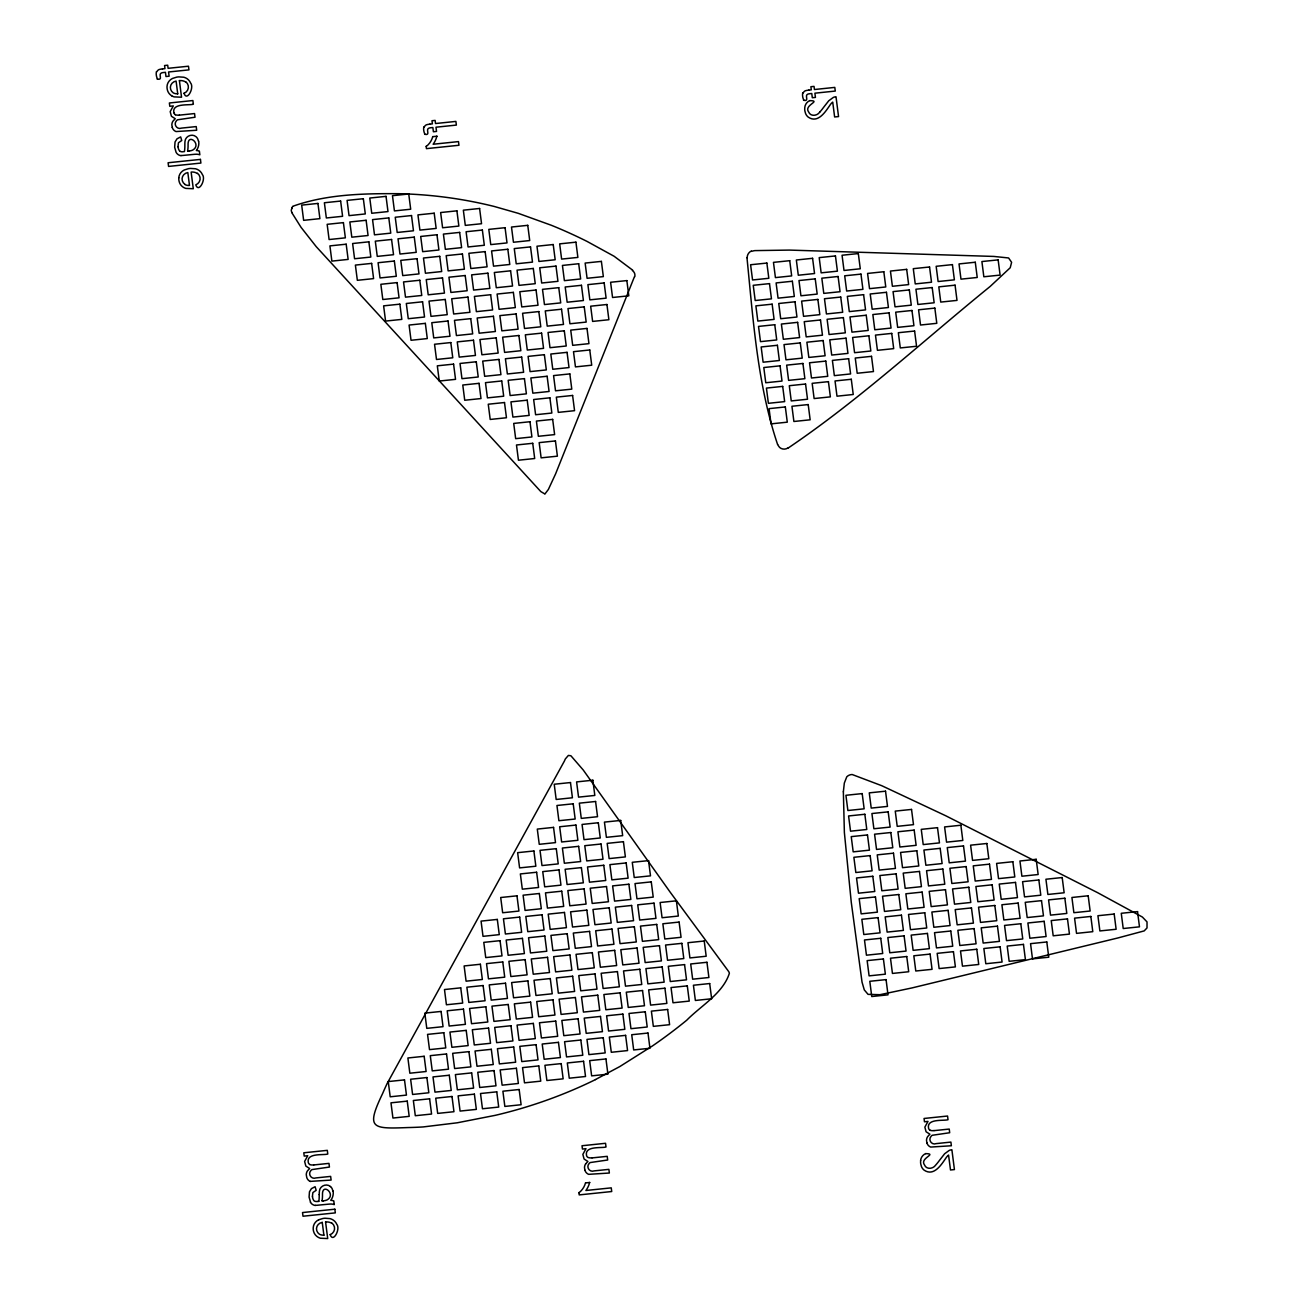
<?xml version="1.0" encoding="UTF-8"?>
<svg xmlns="http://www.w3.org/2000/svg" width="1304" height="1304" viewBox="0 0 1304 1304"><rect width="100%" height="100%" fill="white"/><g stroke="black" fill="none" stroke-linecap="round" stroke-linejoin="round"><path stroke-width="1.5" d="M319.268 1194.545L319.284 1193.013A20.831 19.478 3.9 0 1 319.415 1191.155C319.724 1185.955 326.522 1183.038 330.45 1186.542M178.795 177.882L178.778 178.958A14.051 13.138 3.9 0 0 178.958 180.62L179.186 181.68A10.171 9.503 3.9 0 0 183.391 187.32A9.992 9.34 3.9 0 0 185.918 188.412L193.285 188.738L191.134 172.079A9.095 8.492 3.9 0 1 197.328 173.465M920.64 1160.495L920.591 1162.467A16.691 15.599 3.9 0 0 920.771 1164.048L921.439 1166.493A9.21 8.623 3.9 0 0 924.145 1170.161C934.023 1176.844 941.537 1164.439 946.264 1157.528A14.915 13.953 3.9 0 1 948.562 1155.067L950.502 1169.981L954.43 1169.574L951.887 1149.769A7.449 6.96 3.9 0 0 949.133 1150.47L944.618 1153.779L939.434 1160.43A66.455 62.119 3.9 0 1 935.669 1165.108C933.11 1168.987 926.329 1169.818 924.471 1164.879C919.418 1158.05 937.657 1153.861 925.775 1153.632M746.98 257.784C753.223 319.985 757.477 384.713 777.575 444.403M187.548 150.971L188.901 151.085M321.974 1200.788L323.327 1200.902M291.542 209.537L291.982 207.89M634.445 276.692L555.586 473.906L548.381 489.44L545.056 493.825M585.626 1163.918L587.892 1161.473L584.078 1159.028L582.855 1154.399L585.969 1148.694L582.448 1149.052L582.024 1145.743L605.545 1143.298L606.018 1146.982C602.187 1148.4 584.322 1145.466 586.539 1155.507A3.374 3.162 3.9 0 0 588.006 1157.43A7.253 6.781 3.9 0 0 592.065 1157.789M819.776 112.079C817.266 116.007 810.436 116.806 808.594 111.883C803.557 105.053 821.781 100.864 809.898 100.636M787.926 448.201C859.499 399.839 923.248 340.768 990.192 286.424L1010.225 267.744L1011.611 262.316L1008.595 257.964L993.827 256.432L789.458 250.091L754.837 250.612A18.598 17.392 3.9 0 0 751.511 251.395M595.472 1079.549L619.808 1066.558L652.342 1046.02A527.256 492.879 3.9 0 0 686.752 1020.201C700.867 1005.808 722.986 993.404 729.36 973.338A5.738 5.363 3.9 0 0 728.708 971.594L670.126 892.099L583.214 769.979L570.907 755.766L568.397 755.407L565.398 758.879A20.033 18.729 3.9 0 0 564.485 760.9L387.092 1083.591A440.931 412.194 3.9 0 0 382.545 1093.681C365.739 1128.791 371.803 1128.954 408.103 1127.553A326.619 305.332 3.9 0 0 423.181 1126.933L457.248 1122.793L495.227 1115.344A455.52 425.837 3.9 0 0 595.488 1079.598M318.665 1219.794L322.887 1218.49A21.076 19.707 3.9 0 1 325.006 1218.229L330.01 1218.621A10.057 9.405 3.9 0 1 336.758 1224.26C340.8 1228.841 333.025 1243.609 330.173 1234.562M292.993 206.211C326.717 194.231 363.311 193.448 398.698 193.693A407.565 380.996 3.9 0 1 494.151 206.44L518.275 213.334L551.282 225.25A471.771 441.013 3.9 0 1 587.126 241.452L614.119 256.269L632.701 270.189M157.181 79.071C163.652 80.489 157.686 74.149 161.614 72.894A7.156 6.699 3.9 0 1 163.326 72.551L165.429 72.307L165.983 76.528L169.112 76.203L168.575 71.981L188.95 69.878L188.477 66.211L168.102 68.313L167.694 65.2L164.565 65.526L164.956 68.639L162.495 68.9M424.615 134.296C431.119 135.714 425.088 129.357 429.032 128.102A7.156 6.699 3.9 0 1 430.744 127.759L432.863 127.531L433.401 131.753L436.53 131.427L435.992 127.205L456.367 125.086L455.895 121.419L435.52 123.538L435.128 120.408L431.983 120.734L432.39 123.864L429.912 124.124M803.525 100.278C809.98 101.696 804.014 95.355 807.942 94.084A7.156 6.699 3.9 0 1 809.654 93.741L811.773 93.513L812.31 97.735L815.44 97.409L814.902 93.187L835.277 91.068L834.804 87.401L814.429 89.52L814.038 86.39L810.892 86.716L811.3 89.846L808.822 90.09M318.665 1201.391L317.85 1201.489M179.43 115.127L194.557 113.562L195.013 117.23L177.588 119.789A4.662 4.352 3.9 0 0 176.48 120.718C173.106 124.304 177.034 129.944 181.566 128.102L196.219 126.586L196.692 130.253L176.024 131.557A6.324 5.901 3.9 0 1 172.291 127.466M433.14 136.61L436.97 136.219M313.856 1164.945L328.967 1163.38L329.439 1167.047L311.998 1169.59A4.662 4.352 3.9 0 0 310.89 1170.536C307.532 1174.105 311.444 1179.745 315.992 1177.919L330.645 1176.404L331.118 1180.071L310.433 1181.375M592.097 1157.903L607.208 1156.338L607.68 1160.006L590.239 1162.549A4.662 4.352 3.9 0 0 589.131 1163.494C585.773 1167.064 589.685 1172.704 594.233 1170.878L608.886 1169.362L609.359 1173.029L588.674 1174.333A6.324 5.901 3.9 0 1 584.958 1170.226M934.104 1130.633L949.231 1129.068L949.687 1132.736L932.262 1135.279A4.662 4.352 3.9 0 0 931.154 1136.224C927.78 1139.794 931.692 1145.434 936.239 1143.608L950.893 1142.092L951.366 1145.76L930.697 1147.064A6.324 5.901 3.9 0 1 926.965 1142.956M585.903 1182.875L589.75 1182.467M544.746 493.89L540.818 491.592L316.22 246.652L301.061 227.352L291.933 212.845M310.548 1202.174L309.081 1197.088L309.472 1191.791L311.444 1188.629L315.095 1186.721L316.155 1190.324L312.878 1192.573L312.389 1196.616M183.994 93.203C186.847 102.266 194.655 87.482 190.563 82.918A10.057 9.405 3.9 0 0 183.848 77.229L178.844 76.887A21.076 19.707 3.9 0 0 176.725 77.132L172.487 78.452A10.318 9.633 3.9 0 0 167.026 86.341L167.026 87.417A14.051 13.138 3.9 0 0 167.205 89.096L167.434 90.139A10.171 9.503 3.9 0 0 171.655 95.779M173.888 112.731C171.655 102.723 189.553 105.608 193.351 104.206L192.878 100.538L169.373 102.983L169.797 106.276L173.302 105.917L170.188 111.622L171.411 116.252L175.225 118.713L172.959 121.158A7.922 7.4 3.9 0 0 171.851 124.907L172.242 127.466M926.916 1142.972L926.525 1140.413A7.922 7.4 3.9 0 1 927.633 1136.648L929.899 1134.203L926.084 1131.758L924.862 1127.129L927.975 1121.407L924.471 1121.782L924.047 1118.473L947.552 1116.028L948.024 1119.712C944.21 1121.098 926.329 1118.229 928.562 1128.237A3.374 3.162 3.9 0 0 930.013 1130.16M584.893 1170.242L584.518 1167.683A7.922 7.4 3.9 0 1 585.626 1163.918M198.469 141.239L197.882 139.3A7.074 6.618 3.9 0 0 196.04 136.724C192.112 133.269 185.298 136.121 185.005 141.354A20.831 19.478 3.9 0 0 184.875 143.212L184.842 144.744A42.527 39.756 3.9 0 1 184.434 151.574L183.473 151.671A4.711 4.417 3.9 0 1 179.74 151.117M332.895 1191.057L332.308 1189.118A7.074 6.618 3.9 0 0 330.466 1186.526M578.911 1192.541L579.204 1194.904L611.723 1191.53L611.25 1187.862L585.92 1190.487A25.249 23.602 3.9 0 0 589.636 1182.451M426.131 146.276L426.441 148.64L458.959 145.266L458.486 141.598L433.156 144.239A25.249 23.602 3.9 0 0 436.856 136.186M179.398 80.538L181.533 97.213L174.165 96.887A9.992 9.34 3.9 0 1 171.672 95.746M325.56 1221.881L327.712 1238.555L320.344 1238.229A9.992 9.34 3.9 0 1 313.612 1231.514L313.368 1230.438A14.051 13.138 3.9 0 1 313.204 1228.775L313.221 1227.683A10.318 9.633 3.9 0 1 318.698 1219.745M177.735 93.904L176.089 81.06A7.09 6.618 3.9 0 0 173.269 92.877A7.808 7.302 3.9 0 0 177.719 93.79M322.251 1222.418L323.897 1235.247M177.98 146.798L178.452 142.755L181.729 140.522L180.669 136.904L177.018 138.811L175.046 141.989L174.654 147.287L176.121 152.372A6.618 6.178 3.9 0 0 180.963 155.698M934.071 1130.519A7.253 6.781 3.9 0 1 929.996 1130.258M920.608 1160.495A9.242 8.639 3.9 0 1 925.726 1153.551M310.385 1181.489A6.324 5.901 3.9 0 1 306.717 1177.267L306.277 1174.725A7.922 7.4 3.9 0 1 307.385 1170.959L309.651 1168.514L305.837 1166.069L304.614 1161.44L307.728 1155.735L304.223 1156.094L303.799 1152.785L327.304 1150.356L327.777 1154.024C323.946 1155.458 306.098 1152.524 308.298 1162.549A3.374 3.162 3.9 0 0 309.765 1164.472M313.824 1164.831A7.253 6.781 3.9 0 1 309.749 1164.57M333.107 1191.025A13.79 12.893 3.9 0 1 330.776 1200.365A7.596 7.09 3.9 0 1 333.808 1200.935L334.264 1204.619A9.813 9.177 3.9 0 0 331.46 1204.048A8.166 7.628 3.9 0 0 330.808 1204.032A33.725 31.541 3.9 0 0 328.738 1204.146L317.866 1205.189A18.321 17.131 3.9 0 1 315.421 1205.303M319.154 1194.562A42.527 39.756 3.9 0 1 318.861 1201.391M317.703 1201.375A4.711 4.417 3.9 0 1 314.166 1200.935A7.531 7.042 3.9 0 1 312.536 1196.616M315.389 1205.499A6.618 6.178 3.9 0 1 310.417 1202.239M322.055 1200.805A37.197 34.784 3.9 0 0 322.479 1194.611C322.088 1182.109 336.676 1194.382 327.157 1199.876A9.617 8.998 3.9 0 1 323.327 1200.788M331.95 1223.087A7.384 6.911 3.9 0 1 330.222 1234.676M325.576 1222.011A9.095 8.492 3.9 0 1 331.754 1223.266M322.251 1222.37A7.09 6.618 3.9 0 0 319.447 1234.236A7.808 7.302 3.9 0 0 323.897 1235.132M808.822 90.188A11.801 11.035 3.9 0 0 805.171 90.84A5.183 4.857 3.9 0 0 803.15 92.991M803.802 100.147A13.284 12.421 3.9 0 1 802.693 92.91M819.792 112.095A66.455 62.119 3.9 0 0 823.541 107.417L828.741 100.783L833.272 97.474A7.449 6.96 3.9 0 1 836.011 96.757L838.553 116.578L834.625 116.969L832.718 102.087A14.915 13.953 3.9 0 0 830.403 104.532C825.66 111.394 818.146 123.88 808.284 117.148A9.21 8.623 3.9 0 1 805.579 113.481L804.894 111.052A16.691 15.599 3.9 0 1 804.715 109.454L804.78 107.482A9.242 8.639 3.9 0 1 809.849 100.538M162.495 68.982A11.801 11.035 3.9 0 0 158.827 69.65A5.183 4.857 3.9 0 0 156.806 71.785M157.474 78.957A13.284 12.421 3.9 0 1 156.366 71.72M185.771 81.744A7.384 6.911 3.9 0 1 184.043 93.317M179.414 80.652A9.095 8.492 3.9 0 1 185.575 81.924M179.414 115.013A7.253 6.781 3.9 0 1 175.323 114.752M175.355 114.67A3.374 3.162 3.9 0 1 173.905 112.731M198.697 141.207A13.79 12.893 3.9 0 1 196.35 150.547A7.596 7.09 3.9 0 1 199.382 151.117L199.838 154.817A9.813 9.177 3.9 0 0 197.034 154.247A8.166 7.628 3.9 0 0 196.399 154.231A33.725 31.541 3.9 0 0 194.329 154.328L183.44 155.388A18.321 17.131 3.9 0 1 180.995 155.486M179.707 151.068A7.531 7.042 3.9 0 1 178.11 146.798M187.629 150.987A37.197 34.784 3.9 0 0 188.069 144.793C187.678 132.307 202.267 144.581 192.731 150.058A9.617 8.998 3.9 0 1 188.901 150.987M197.523 173.285A7.384 6.911 3.9 0 1 195.796 184.858C198.681 193.66 206.374 178.974 202.316 174.459A10.057 9.405 3.9 0 0 195.584 168.77L190.58 168.428A21.076 19.707 3.9 0 0 188.461 168.672L184.239 169.993A10.318 9.633 3.9 0 0 178.778 177.882M185.021 184.418A7.09 6.618 3.9 0 1 187.825 172.552L189.487 185.445A7.808 7.302 3.9 0 1 184.972 184.532M585.529 1182.777A20.212 18.892 3.9 0 1 579.058 1192.704M432.765 136.529A20.212 18.892 3.9 0 1 426.294 146.455M429.912 124.206A11.801 11.035 3.9 0 0 426.261 124.874A5.183 4.857 3.9 0 0 424.24 127.01M424.892 134.165A13.284 12.421 3.9 0 1 423.784 126.928M787.795 448.038A6.471 6.047 3.9 0 1 779.645 447.468L779.336 447.06A15.257 14.262 3.9 0 1 777.608 444.387M747.208 257.768A7.954 7.433 3.9 0 1 751.283 251.004M632.424 270.564A6.129 5.738 3.9 0 1 634.722 276.741M292.226 207.874A2.412 2.249 3.9 0 1 292.618 206.488M292.161 212.699A4.841 4.531 3.9 0 1 291.265 209.944M843.362 791.772L844.373 832.49L851.267 902.303L862.042 982.156L864.291 989.899L868.056 994.365L879.956 994.691L911.92 987.943L1117.609 938.032L1144.178 930.909L1147.015 927.943L1147.015 921.895L1142.402 917.054L1097.577 892.653L945.742 815.766L881.765 785.709L852.229 774.543A7.058 6.601 3.9 0 0 849.474 775.065L848.888 775.309A7.954 7.433 3.9 0 0 846.752 776.858L844.324 783.085L843.362 791.772M200.441 159.398L168.102 162.755L168.575 166.423L200.897 163.065L200.441 159.398M317.948 203.424L301.68 205.119L303.636 220.343L319.904 218.648L317.948 203.424M340.637 201.06L324.386 202.756L326.342 217.98L342.593 216.301L340.637 201.06M363.343 198.713L347.076 200.392L349.032 215.633L365.299 213.938L363.343 198.713M386.033 196.35L369.782 198.045L371.738 213.269L387.989 211.574L386.033 196.35M408.739 194.003L392.471 195.681L394.427 210.906L410.695 209.227L408.739 194.003M343.408 222.625L327.157 224.321L329.097 239.545L345.364 237.85L343.408 222.625M366.114 220.278L349.847 221.957L351.803 237.181L368.07 235.502L366.114 220.278M388.804 217.915L372.553 219.61L374.492 234.834L390.76 233.139L388.804 217.915M411.51 215.551L395.242 217.246L397.198 232.471L413.466 230.775L411.51 215.551M434.199 213.204L417.948 214.883L419.904 230.107L436.155 228.428L434.199 213.204M456.905 210.84L440.638 212.536L442.594 227.76L458.861 226.065L456.905 210.84M479.595 208.477L463.344 210.172L465.3 225.396L481.551 223.717L479.595 208.477M346.179 244.19L329.912 245.885L331.868 261.11L348.135 259.414L346.179 244.19M368.869 241.827L352.618 243.522L354.574 258.746L370.825 257.051L368.869 241.827M391.575 239.48L375.307 241.158L377.263 256.383L393.531 254.704L391.575 239.48M414.264 237.116L398.013 238.811L399.969 254.035L416.22 252.34L414.264 237.116M436.97 234.753L420.703 236.448L422.659 251.672L438.926 249.993L436.97 234.753M459.66 232.405L443.409 234.084L445.365 249.325L461.616 247.63L459.66 232.405M482.366 230.042L466.098 231.737L468.054 246.961L484.322 245.266L482.366 230.042M505.072 227.695L488.804 229.374L490.76 244.598L507.012 242.919L505.072 227.695M527.761 225.331L511.494 227.026L513.45 242.251L529.717 240.555L527.761 225.331M371.64 263.392L355.389 265.087L357.345 280.311L373.596 278.616L371.64 263.392M394.346 261.028L378.078 262.723L380.034 277.948L396.302 276.269L394.346 261.028M417.035 258.681L400.784 260.36L402.74 275.6L418.991 273.905L417.035 258.681M439.741 256.317L423.474 258.013L425.43 273.237L441.697 271.542L439.741 256.317M462.431 253.97L446.18 255.649L448.136 270.873L464.387 269.195L462.431 253.97M485.137 251.607L468.869 253.302L470.826 268.526L487.093 266.831L485.137 251.607M507.827 249.243L491.575 250.938L493.531 266.163L509.782 264.467L507.827 249.243M530.532 246.896L514.265 248.575L516.221 263.799L532.488 262.12L530.532 246.896M553.222 244.533L536.971 246.228L538.927 261.452L555.178 259.757L553.222 244.533M575.928 242.169L559.66 243.864L561.616 259.088L577.884 257.41L575.928 242.169M397.101 282.593L380.849 284.288L382.805 299.512L399.057 297.817L397.101 282.593M419.806 280.246L403.539 281.925L405.495 297.149L421.762 295.47L419.806 280.246M442.512 277.882L426.245 279.578L428.201 294.802L444.452 293.107L442.512 277.882M465.202 275.519L448.935 277.214L450.891 292.438L467.158 290.743L465.202 275.519M487.908 273.172L471.641 274.851L473.596 290.075L489.848 288.396L487.908 273.172M510.597 270.808L494.346 272.503L496.286 287.728L512.553 286.032L510.597 270.808M533.303 268.445L517.036 270.14L518.992 285.364L535.243 283.685L533.303 268.445M555.993 266.097L539.742 267.776L541.682 283.017L557.949 281.322L555.993 266.097M578.699 263.734L562.432 265.429L564.387 280.653L580.655 278.958L578.699 263.734M601.388 261.387L585.137 263.066L587.077 278.29L603.344 276.611L601.388 261.387M766.866 263.066L750.599 264.745L752.555 279.969L768.822 278.29L766.866 263.066M789.735 260.686L773.468 262.365L775.424 277.605L791.675 275.91L789.735 260.686M812.588 258.306L796.337 260.001L798.292 275.225L814.544 273.53L812.588 258.306M835.456 255.926L819.205 257.622L821.145 272.846L837.412 271.167L835.456 255.926M858.325 253.563L842.058 255.242L844.014 270.466L860.281 268.787L858.325 253.563M399.872 304.158L383.62 305.853L385.577 321.077L401.828 319.382L399.872 304.158M422.577 301.794L406.31 303.49L408.266 318.714L424.533 317.019L422.577 301.794M445.267 299.447L429.016 301.126L430.972 316.35L447.223 314.671L445.267 299.447M467.973 297.084L451.706 298.779L453.662 314.003L469.929 312.308L467.973 297.084M490.663 294.72L474.411 296.415L476.367 311.64L492.619 309.961L490.663 294.72M513.368 292.373L497.101 294.052L499.057 309.292L515.324 307.597L513.368 292.373M536.058 290.01L519.807 291.705L521.763 306.929L538.014 305.234L536.058 290.01M558.764 287.662L542.497 289.341L544.453 304.565L560.72 302.887L558.764 287.662M581.454 285.299L565.202 286.994L567.158 302.218L583.41 300.523L581.454 285.299M604.159 282.935L587.892 284.631L589.848 299.855L606.115 298.16L604.159 282.935M626.849 280.588L610.598 282.267L612.554 297.491L628.805 295.812L626.849 280.588M769.507 283.62L753.239 285.299L755.195 300.523L771.463 298.844L769.507 283.62M792.359 281.24L776.108 282.935L778.064 298.16L794.315 296.464L792.359 281.24M815.228 278.86L798.977 280.556L800.933 295.78L817.184 294.085L815.228 278.86M838.097 276.497L821.83 278.176L823.786 293.4L840.053 291.721L838.097 276.497M860.966 274.117L844.699 275.796L846.655 291.036L862.922 289.341L860.966 274.117M883.819 271.737L867.567 273.433L869.524 288.657L885.775 286.962L883.819 271.737M906.687 269.357L890.436 271.053L892.392 286.277L908.644 284.598L906.687 269.357M929.556 266.994L913.289 268.673L915.245 283.913L931.512 282.218L929.556 266.994M952.425 264.614L936.158 266.309L938.114 281.534L954.381 279.838L952.425 264.614M975.278 262.234L959.027 263.93L960.983 279.154L977.234 277.475L975.278 262.234M998.147 259.871L981.896 261.55L983.835 276.774L1000.103 275.095L998.147 259.871M425.348 323.359L409.081 325.055L411.037 340.279L427.288 338.584L425.348 323.359M448.038 320.996L431.787 322.691L433.727 337.915L449.994 336.236L448.038 320.996M470.744 318.649L454.477 320.328L456.433 335.568L472.684 333.873L470.744 318.649M493.434 316.285L477.182 317.98L479.122 333.205L495.39 331.509L493.434 316.285M516.139 313.938L499.872 315.617L501.828 330.841L518.096 329.162L516.139 313.938M538.829 311.575L522.578 313.27L524.518 328.494L540.785 326.799L538.829 311.575M561.535 309.211L545.268 310.906L547.224 326.13L563.491 324.435L561.535 309.211M584.225 306.864L567.973 308.543L569.929 323.767L586.181 322.088L584.225 306.864M606.931 304.5L590.663 306.195L592.619 321.42L608.886 319.724L606.931 304.5M772.147 304.174L755.88 305.853L757.836 321.077L774.087 319.398L772.147 304.174M795 301.794L778.749 303.49L780.705 318.714L796.956 317.019L795 301.794M817.869 299.415L801.618 301.11L803.557 316.334L819.825 314.639L817.869 299.415M840.738 297.051L824.47 298.73L826.426 313.954L842.694 312.275L840.738 297.051M863.607 294.671L847.339 296.367L849.295 311.591L865.546 309.896L863.607 294.671M886.459 292.292L870.208 293.987L872.164 309.211L888.415 307.516L886.459 292.292M909.328 289.928L893.061 291.607L895.017 306.831L911.284 305.152L909.328 289.928M932.197 287.548L915.93 289.227L917.886 304.468L934.153 302.772L932.197 287.548M955.066 285.168L938.798 286.864L940.754 302.088L957.006 300.393L955.066 285.168M450.809 342.561L434.542 344.256L436.498 359.48L452.765 357.785L450.809 342.561M473.499 340.214L457.248 341.892L459.204 357.117L475.455 355.438L473.499 340.214M496.205 337.85L479.937 339.545L481.893 354.769L498.161 353.074L496.205 337.85M518.894 335.487L502.643 337.182L504.599 352.406L520.85 350.711L518.894 335.487M541.6 333.139L525.333 334.818L527.289 350.042L543.556 348.364L541.6 333.139M564.29 330.776L548.039 332.471L549.995 347.695L566.246 346L564.29 330.776M586.996 328.412L570.728 330.108L572.684 345.332L588.952 343.653L586.996 328.412M774.772 324.729L758.52 326.407L760.476 341.632L776.728 339.953L774.772 324.729M797.64 322.349L781.389 324.044L783.345 339.268L799.596 337.573L797.64 322.349M820.509 319.969L804.242 321.664L806.198 336.888L822.465 335.193L820.509 319.969M843.378 317.605L827.111 319.284L829.067 334.509L845.334 332.83L843.378 317.605M866.231 315.226L849.98 316.921L851.936 332.145L868.187 330.45L866.231 315.226M889.1 312.846L872.849 314.541L874.788 329.765L891.056 328.07L889.1 312.846M911.969 310.482L895.701 312.161L897.657 327.385L913.925 325.707L911.969 310.482M934.838 308.103L918.57 309.798L920.526 325.022L936.794 323.327L934.838 308.103M453.58 364.126L437.313 365.821L439.269 381.045L455.536 379.35L453.58 364.126M476.27 361.762L460.019 363.457L461.958 378.682L478.226 376.986L476.27 361.762M498.976 359.415L482.708 361.094L484.664 376.318L500.932 374.639L498.976 359.415M521.665 357.051L505.414 358.747L507.37 373.971L523.621 372.276L521.665 357.051M544.371 354.688L528.104 356.383L530.06 371.607L546.327 369.928L544.371 354.688M567.061 352.341L550.81 354.02L552.766 369.26L569.017 367.565L567.061 352.341M589.767 349.977L573.499 351.672L575.455 366.897L591.723 365.202L589.767 349.977M777.412 345.283L761.161 346.962L763.117 362.202L779.368 360.507L777.412 345.283M800.281 342.903L784.014 344.598L785.97 359.822L802.237 358.127L800.281 342.903M823.15 340.523L806.883 342.218L808.839 357.443L825.106 355.764L823.15 340.523M846.019 338.16L829.751 339.839L831.707 355.063L847.959 353.384L846.019 338.16M868.871 335.78L852.62 337.475L854.576 352.699L870.827 351.004L868.871 335.78M891.74 333.4L875.473 335.095L877.429 350.32L893.696 348.641L891.74 333.4M914.609 331.037L898.342 332.716L900.298 347.94L916.565 346.261L914.609 331.037M479.041 383.327L462.773 385.022L464.729 400.246L480.997 398.551L479.041 383.327M501.73 380.964L485.479 382.659L487.435 397.883L503.686 396.204L501.73 380.964M524.436 378.616L508.169 380.295L510.125 395.536L526.392 393.841L524.436 378.616M547.126 376.253L530.875 377.948L532.831 393.172L549.082 391.477L547.126 376.253M569.832 373.906L553.564 375.585L555.52 390.809L571.788 389.13L569.832 373.906M780.053 365.837L763.802 367.532L765.758 382.757L782.009 381.061L780.053 365.837M802.922 363.457L786.654 365.153L788.61 380.377L804.878 378.682L802.922 363.457M825.791 361.094L809.523 362.773L811.479 377.997L827.747 376.318L825.791 361.094M848.643 358.714L832.392 360.393L834.348 375.633L850.599 373.938L848.643 358.714M871.512 356.334L855.261 358.029L857.201 373.254L873.468 371.558L871.512 356.334M504.501 402.528L488.25 404.224L490.206 419.448L506.457 417.753L504.501 402.528M527.207 400.181L510.94 401.86L512.896 417.084L529.163 415.405L527.207 400.181M549.897 397.818L533.646 399.513L535.602 414.737L551.853 413.042L549.897 397.818M572.603 395.454L556.335 397.149L558.291 412.374L574.559 410.678L572.603 395.454M782.693 386.392L766.426 388.087L768.382 403.311L784.649 401.616L782.693 386.392M805.562 384.012L789.295 385.707L791.251 400.931L807.518 399.236L805.562 384.012M828.431 381.648L812.164 383.327L814.12 398.551L830.371 396.872L828.431 381.648M851.284 379.268L835.033 380.964L836.989 396.188L853.24 394.493L851.284 379.268M529.978 421.73L513.711 423.425L515.667 438.649L531.918 436.954L529.978 421.73M552.668 419.383L536.4 421.062L538.356 436.286L554.624 434.607L552.668 419.383M785.334 406.946L769.067 408.641L771.023 423.865L787.29 422.17L785.334 406.946M808.203 404.566L791.935 406.261L793.891 421.485L810.159 419.806L808.203 404.566M532.733 443.295L516.482 444.99L518.438 460.214L534.689 458.519L532.733 443.295M555.439 440.931L539.171 442.626L541.127 457.851L557.395 456.172L555.439 440.931M570.484 782.547L554.216 784.242L556.172 799.466L572.423 797.771L570.484 782.547M592.864 780.216L576.596 781.911L578.552 797.135L594.82 795.44L592.864 780.216M573.206 803.802L556.938 805.497L558.894 820.721L575.162 819.026L573.206 803.802M595.586 801.487L579.335 803.166L581.274 818.39L597.542 816.712L595.586 801.487M862.188 793.598L845.921 795.293L847.877 810.517L864.144 808.822L862.188 793.598M885.53 791.186L869.263 792.865L871.219 808.089L887.486 806.41L885.53 791.186M553.548 827.388L537.297 829.083L539.253 844.307L555.504 842.612L553.548 827.388M575.928 825.073L559.677 826.752L561.633 841.976L577.884 840.298L575.928 825.073M598.324 822.742L582.057 824.438L584.013 839.662L600.264 837.967L598.324 822.742M620.704 820.428L604.437 822.107L606.393 837.331L622.66 835.652L620.704 820.428M864.845 814.266L848.578 815.962L850.534 831.186L866.785 829.491L864.845 814.266M888.187 811.854L871.92 813.533L873.876 828.757L890.143 827.078L888.187 811.854M911.529 809.425L895.261 811.104L897.217 826.345L913.485 824.65L911.529 809.425M533.89 850.974L517.639 852.669L519.595 867.894L535.846 866.215L533.89 850.974M556.286 848.659L540.019 850.338L541.975 865.563L558.226 863.884L556.286 848.659M578.666 846.329L562.399 848.024L564.355 863.248L580.622 861.553L578.666 846.329M601.046 844.014L584.779 845.693L586.735 860.917L603.002 859.238L601.046 844.014M623.426 841.683L607.175 843.378L609.131 858.602L625.382 856.907L623.426 841.683M867.486 834.935L851.235 836.63L853.191 851.854L869.442 850.159L867.486 834.935M890.828 832.522L874.576 834.201L876.532 849.426L892.784 847.747L890.828 832.522M914.169 830.094L897.918 831.773L899.874 847.013L916.125 845.318L914.169 830.094M937.511 827.665L921.26 829.36L923.216 844.584L939.467 842.889L937.511 827.665M960.869 825.236L944.601 826.932L946.557 842.156L962.808 840.461L960.869 825.236M536.629 872.246L520.361 873.924L522.317 889.165L538.585 887.47L536.629 872.246M559.008 869.915L542.741 871.61L544.697 886.834L560.964 885.139L559.008 869.915M581.388 867.6L565.137 869.279L567.093 884.503L583.344 882.824L581.388 867.6M603.768 865.269L587.517 866.964L589.473 882.189L605.724 880.493L603.768 865.269M626.164 862.938L609.897 864.634L611.853 879.858L628.12 878.162L626.164 862.938M648.544 860.624L632.277 862.303L634.233 877.527L650.5 875.848L648.544 860.624M870.143 855.603L853.875 857.298L855.831 872.523L872.099 870.827L870.143 855.603M893.484 853.175L877.233 854.87L879.173 870.094L895.44 868.415L893.484 853.175M916.826 850.762L900.575 852.441L902.515 867.665L918.782 865.986L916.826 850.762M940.168 848.334L923.917 850.029L925.873 865.253L942.124 863.558L940.168 848.334M963.509 845.905L947.258 847.6L949.214 862.824L965.465 861.129L963.509 845.905M986.851 843.492L970.6 845.171L972.556 860.395L988.807 858.717L986.851 843.492M516.971 895.832L500.703 897.511L502.659 912.751L518.927 911.056L516.971 895.832M539.351 893.501L523.1 895.196L525.056 910.42L541.307 908.725L539.351 893.501M561.731 891.186L545.479 892.865L547.436 908.089L563.687 906.41L561.731 891.186M584.127 888.855L567.859 890.55L569.815 905.775L586.083 904.079L584.127 888.855M606.507 886.524L590.239 888.22L592.195 903.444L608.463 901.749L606.507 886.524M628.887 884.21L612.619 885.889L614.575 901.113L630.843 899.434L628.887 884.21M651.266 881.879L635.015 883.574L636.971 898.798L653.222 897.103L651.266 881.879M872.8 876.272L856.532 877.967L858.488 893.191L874.756 891.496L872.8 876.272M896.141 873.843L879.874 875.538L881.83 890.762L898.097 889.084L896.141 873.843M919.483 871.431L903.216 873.109L905.172 888.334L921.439 886.655L919.483 871.431M942.825 869.002L926.557 870.697L928.513 885.921L944.781 884.226L942.825 869.002M966.166 866.573L949.899 868.268L951.855 883.493L968.122 881.797L966.166 866.573M989.508 864.144L973.257 865.84L975.196 881.064L991.464 879.385L989.508 864.144M1012.849 861.732L996.598 863.411L998.538 878.635L1014.805 876.956L1012.849 861.732M1036.191 859.303L1019.94 860.999L1021.896 876.223L1038.147 874.528L1036.191 859.303M497.313 919.418L481.062 921.113L483.018 936.337L499.269 934.642L497.313 919.418M519.693 917.087L503.442 918.782L505.398 934.006L521.649 932.311L519.693 917.087M542.089 914.772L525.822 916.451L527.778 931.675L544.045 929.996L542.089 914.772M564.469 912.441L548.202 914.137L550.158 929.361L566.425 927.666L564.469 912.441M586.849 910.111L570.598 911.806L572.537 927.03L588.805 925.351L586.849 910.111M609.229 907.796L592.978 909.475L594.934 924.715L611.185 923.02L609.229 907.796M631.609 905.465L615.358 907.16L617.314 922.384L633.565 920.689L631.609 905.465M654.005 903.15L637.737 904.829L639.693 920.053L655.961 918.375L654.005 903.15M676.385 900.819L660.117 902.515L662.073 917.739L678.341 916.044L676.385 900.819M875.457 896.94L859.189 898.635L861.145 913.859L877.396 912.164L875.457 896.94M898.798 894.511L882.531 896.207L884.487 911.431L900.738 909.736L898.798 894.511M922.14 892.099L905.872 893.778L907.828 909.002L924.096 907.323L922.14 892.099M945.481 889.67L929.214 891.349L931.17 906.59L947.437 904.894L945.481 889.67M968.823 887.242L952.556 888.937L954.512 904.161L970.779 902.466L968.823 887.242M992.165 884.813L975.897 886.508L977.853 901.732L994.121 900.053L992.165 884.813M1015.506 882.4L999.239 884.079L1001.195 899.304L1017.462 897.625L1015.506 882.4M1038.848 879.972L1022.58 881.667L1024.536 896.891L1040.804 895.196L1038.848 879.972M1062.189 877.543L1045.922 879.238L1047.878 894.462L1064.145 892.767L1062.189 877.543M500.051 940.673L483.784 942.368L485.74 957.592L502.007 955.897L500.051 940.673M522.431 938.358L506.164 940.037L508.12 955.261L524.387 953.583L522.431 938.358M544.811 936.027L528.56 937.723L530.5 952.947L546.767 951.252L544.811 936.027M567.191 933.697L550.94 935.392L552.896 950.616L569.147 948.937L567.191 933.697M589.571 931.382L573.32 933.061L575.276 948.301L591.527 946.606L589.571 931.382M611.967 929.051L595.7 930.746L597.656 945.971L613.923 944.275L611.967 929.051M634.347 926.736L618.08 928.415L620.036 943.64L636.303 941.961L634.347 926.736M656.727 924.406L640.476 926.101L642.416 941.325L658.683 939.63L656.727 924.406M679.107 922.075L662.856 923.77L664.812 938.994L681.063 937.299L679.107 922.075M878.097 917.609L861.846 919.304L863.802 934.528L880.053 932.833L878.097 917.609M901.439 915.18L885.188 916.875L887.144 932.099L903.395 930.404L901.439 915.18M924.78 912.767L908.529 914.446L910.485 929.67L926.736 927.992L924.78 912.767M948.122 910.339L931.871 912.018L933.827 927.258L950.078 925.563L948.122 910.339M971.464 907.91L955.213 909.605L957.169 924.829L973.42 923.134L971.464 907.91M994.822 905.481L978.554 907.176L980.51 922.401L996.761 920.706L994.822 905.481M1018.163 903.069L1001.896 904.748L1003.852 919.972L1020.103 918.293L1018.163 903.069M1041.505 900.64L1025.237 902.319L1027.193 917.56L1043.461 915.864L1041.505 900.64M1064.846 898.211L1048.579 899.907L1050.535 915.131L1066.802 913.436L1064.846 898.211M1088.188 895.783L1071.921 897.478L1073.877 912.702L1090.144 911.023L1088.188 895.783M480.394 964.259L464.126 965.954L466.082 981.178L482.35 979.483L480.394 964.259M502.773 961.944L486.522 963.623L488.462 978.848L504.729 977.169L502.773 961.944M525.153 959.614L508.902 961.309L510.858 976.533L527.109 974.838L525.153 959.614M547.55 957.299L531.282 958.978L533.238 974.202L549.489 972.523L547.55 957.299M569.929 954.968L553.662 956.647L555.618 971.887L571.885 970.192L569.929 954.968M592.309 952.637L576.042 954.332L577.998 969.557L594.265 967.861L592.309 952.637M614.689 950.323L598.438 952.001L600.378 967.226L616.645 965.547L614.689 950.323M637.069 947.992L620.818 949.687L622.774 964.911L639.025 963.216L637.069 947.992M659.465 945.661L643.198 947.356L645.154 962.58L661.405 960.901L659.465 945.661M681.845 943.346L665.578 945.025L667.534 960.249L683.801 958.57L681.845 943.346M704.225 941.015L687.958 942.711L689.914 957.935L706.181 956.239L704.225 941.015M880.754 938.277L864.487 939.972L866.443 955.196L882.71 953.501L880.754 938.277M904.096 935.848L887.845 937.543L889.784 952.768L906.052 951.072L904.096 935.848M927.437 933.419L911.186 935.115L913.126 950.339L929.393 948.66L927.437 933.419M950.779 931.007L934.528 932.686L936.484 947.91L952.735 946.231L950.779 931.007M974.121 928.578L957.869 930.274L959.825 945.498L976.077 943.803L974.121 928.578M997.462 926.15L981.211 927.845L983.167 943.069L999.418 941.374L997.462 926.15M1020.804 923.737L1004.553 925.416L1006.509 940.64L1022.76 938.961L1020.804 923.737M1044.145 921.309L1027.894 922.987L1029.85 938.228L1046.101 936.533L1044.145 921.309M1067.487 918.88L1051.236 920.575L1053.192 935.799L1069.443 934.104L1067.487 918.88M1090.845 916.451L1074.577 918.146L1076.534 933.371L1092.785 931.675L1090.845 916.451M1114.186 914.039L1097.919 915.718L1099.875 930.942L1116.126 929.263L1114.186 914.039M1137.528 911.61L1121.261 913.289L1123.217 928.529L1139.484 926.834L1137.528 911.61M460.736 987.845L444.485 989.54L446.424 1004.765L462.692 1003.086L460.736 987.845M483.116 985.531L466.865 987.209L468.821 1002.434L485.072 1000.755L483.116 985.531M505.512 983.2L489.244 984.895L491.2 1000.119L507.452 998.424L505.512 983.2M527.892 980.885L511.624 982.564L513.58 997.788L529.848 996.109L527.892 980.885M550.272 978.554L534.004 980.249L535.96 995.474L552.228 993.778L550.272 978.554M572.652 976.223L556.4 977.918L558.34 993.143L574.608 991.447L572.652 976.223M595.031 973.909L578.78 975.588L580.736 990.812L596.987 989.133L595.031 973.909M617.428 971.578L601.16 973.273L603.116 988.497L619.367 986.802L617.428 971.578M639.808 969.247L623.54 970.942L625.496 986.166L641.764 984.487L639.808 969.247M662.188 966.932L645.92 968.611L647.876 983.852L664.143 982.156L662.188 966.932M684.567 964.601L668.316 966.297L670.272 981.521L686.523 979.826L684.567 964.601M706.947 962.287L690.696 963.966L692.652 979.19L708.903 977.511L706.947 962.287M883.411 958.945L867.144 960.624L869.1 975.865L885.367 974.169L883.411 958.945M906.753 956.517L890.485 958.212L892.441 973.436L908.709 971.741L906.753 956.517M930.094 954.088L913.827 955.783L915.783 971.007L932.05 969.328L930.094 954.088M953.436 951.675L937.168 953.354L939.124 968.579L955.392 966.9L953.436 951.675M976.777 949.247L960.51 950.942L962.466 966.166L978.734 964.471L976.777 949.247M1000.119 946.818L983.852 948.513L985.808 963.737L1002.075 962.042L1000.119 946.818M1023.461 944.389L1007.21 946.085L1009.149 961.309L1025.417 959.63L1023.461 944.389M1046.802 941.977L1030.551 943.656L1032.491 958.88L1048.758 957.201L1046.802 941.977M441.078 1011.431L424.827 1013.126L426.783 1028.351L443.034 1026.672L441.078 1011.431M463.474 1009.117L447.207 1010.796L449.163 1026.036L465.414 1024.341L463.474 1009.117M485.854 1006.786L469.587 1008.481L471.543 1023.705L487.81 1022.01L485.854 1006.786M508.234 1004.471L491.967 1006.15L493.923 1021.374L510.19 1019.695L508.234 1004.471M530.614 1002.14L514.363 1003.836L516.319 1019.06L532.57 1017.364L530.614 1002.14M552.994 999.809L536.743 1001.505L538.699 1016.729L554.95 1015.034L552.994 999.809M575.39 997.495L559.123 999.174L561.079 1014.398L577.33 1012.719L575.39 997.495M597.77 995.164L581.502 996.859L583.458 1012.083L599.726 1010.388L597.77 995.164M620.15 992.833L603.882 994.528L605.838 1009.752L622.106 1008.073L620.15 992.833M642.53 990.518L626.279 992.197L628.235 1007.438L644.486 1005.743L642.53 990.518M664.91 988.187L648.658 989.883L650.614 1005.107L666.866 1003.412L664.91 988.187M687.306 985.873L671.038 987.552L672.994 1002.776L689.245 1001.097L687.306 985.873M709.686 983.542L693.418 985.237L695.374 1000.461L711.642 998.766L709.686 983.542M886.068 979.614L869.801 981.293L871.757 996.533L888.008 994.838L886.068 979.614M443.816 1032.703L427.549 1034.382L429.505 1049.622L445.772 1047.927L443.816 1032.703M466.196 1030.372L449.929 1032.067L451.885 1047.291L468.152 1045.596L466.196 1030.372M488.576 1028.057L472.325 1029.736L474.281 1044.96L490.532 1043.281L488.576 1028.057M510.956 1025.726L494.705 1027.422L496.661 1042.646L512.912 1040.951L510.956 1025.726M533.352 1023.395L517.085 1025.091L519.041 1040.315L535.292 1038.62L533.352 1023.395M555.732 1021.081L539.465 1022.76L541.421 1037.984L557.688 1036.305L555.732 1021.081M578.112 1018.75L561.845 1020.445L563.801 1035.669L580.068 1033.974L578.112 1018.75M600.492 1016.435L584.241 1018.114L586.197 1033.339L602.448 1031.66L600.492 1016.435M622.872 1014.104L606.621 1015.783L608.577 1031.024L624.828 1029.329L622.872 1014.104M645.268 1011.774L629.001 1013.469L630.957 1028.693L647.208 1026.998L645.268 1011.774M667.648 1009.459L651.381 1011.138L653.337 1026.362L669.604 1024.683L667.648 1009.459M424.159 1056.289L407.891 1057.984L409.847 1073.208L426.115 1071.513L424.159 1056.289M446.538 1053.958L430.287 1055.653L432.243 1070.877L448.494 1069.182L446.538 1053.958M468.918 1051.643L452.667 1053.322L454.623 1068.546L470.874 1066.868L468.918 1051.643M491.315 1049.312L475.047 1051.008L477.003 1066.232L493.254 1064.537L491.315 1049.312M513.694 1046.982L497.427 1048.677L499.383 1063.901L515.65 1062.222L513.694 1046.982M536.074 1044.667L519.807 1046.346L521.763 1061.586L538.03 1059.891L536.074 1044.667M558.454 1042.336L542.203 1044.031L544.159 1059.255L560.41 1057.56L558.454 1042.336M580.834 1040.021L564.583 1041.7L566.539 1056.925L582.79 1055.246L580.834 1040.021M603.23 1037.691L586.963 1039.386L588.919 1054.61L605.186 1052.915L603.23 1037.691M625.61 1035.36L609.343 1037.055L611.299 1052.279L627.566 1050.584L625.61 1035.36M647.99 1033.045L631.723 1034.724L633.679 1049.948L649.946 1048.269L647.99 1033.045M404.501 1079.875L388.25 1081.57L390.206 1096.794L406.457 1095.099L404.501 1079.875M426.881 1077.544L410.63 1079.239L412.586 1094.464L428.837 1092.768L426.881 1077.544M449.277 1075.229L433.009 1076.908L434.966 1092.133L451.233 1090.454L449.277 1075.229M471.657 1072.899L455.389 1074.594L457.345 1089.818L473.613 1088.123L471.657 1072.899M494.037 1070.568L477.769 1072.263L479.725 1087.487L495.993 1085.808L494.037 1070.568M516.417 1068.253L500.166 1069.932L502.121 1085.172L518.373 1083.477L516.417 1068.253M538.797 1065.922L522.545 1067.617L524.501 1082.842L540.752 1081.146L538.797 1065.922M561.193 1063.608L544.925 1065.286L546.881 1080.511L563.149 1078.832L561.193 1063.608M583.573 1061.277L567.305 1062.972L569.261 1078.196L585.529 1076.501L583.573 1061.277M605.952 1058.946L589.685 1060.641L591.641 1075.865L607.908 1074.17L605.952 1058.946M407.239 1101.13L390.972 1102.825L392.928 1118.05L409.195 1116.354L407.239 1101.13M429.619 1098.816L413.352 1100.494L415.308 1115.719L431.575 1114.04L429.619 1098.816M451.999 1096.485L435.732 1098.18L437.688 1113.404L453.955 1111.709L451.999 1096.485M474.379 1094.154L458.128 1095.849L460.084 1111.073L476.335 1109.394L474.379 1094.154M496.759 1091.839L480.508 1093.518L482.464 1108.759L498.715 1107.063L496.759 1091.839M519.155 1089.508L502.888 1091.204L504.844 1106.428L521.111 1104.732L519.155 1089.508M334.851 1209.199L302.528 1212.557L303.001 1216.224L335.324 1212.883L334.851 1209.199"/></g></svg>
